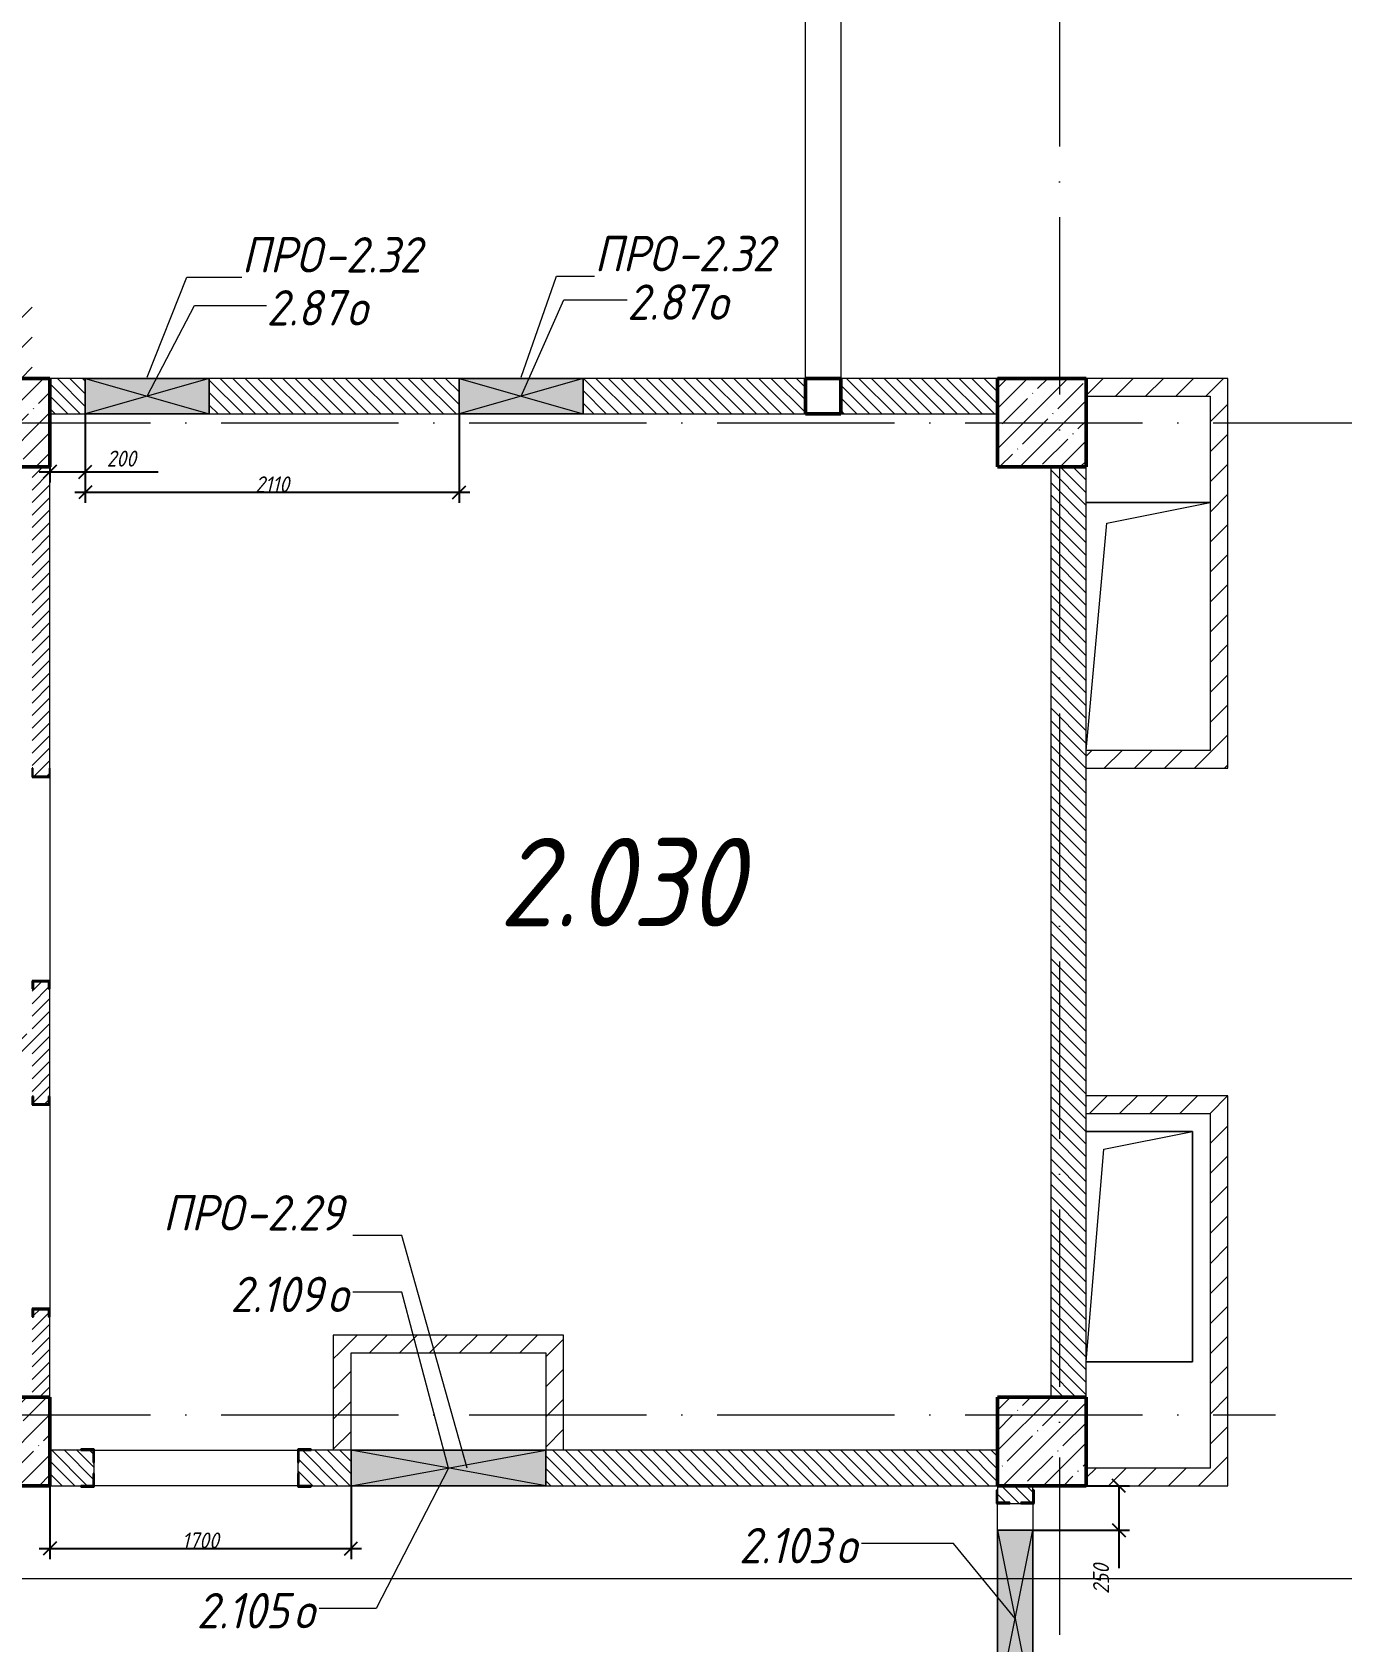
# Model space of a CAD drawing. Header units: millimetres. Extents: x -537608 to 253996, y -217170 to 186033.
# Drawn here: x -101348 to -93954, y -326 to 8759 of the extents above; entities that cross this region are included whole.
import ezdxf

# ---------------------------------------------------------------- set-up
doc = ezdxf.new("R2010")
doc.units = ezdxf.units.MM
doc.linetypes.add('50_200_ШТРИХ_1Т_ш5_п1_п1_', pattern=[1400, 1000, -200, 0, -200])
for name, color, linetype, lineweight in [('A-____-____-DIMS', 7, 'Continuous', 9), ('A-DETL-GENF-OTLN', 7, 'Continuous', 9), ('A-FLOR-____-OTLN', 7, 'Continuous', 9), ('A-GENM-____-IDEN', 7, 'Continuous', 9), ('A-GENM-____-MCUT', 7, 'Continuous', 25), ('A-GENM-____-OTLN', 7, 'Continuous', 9), ('A-GENM-____-OTLN-1', 7, 'Continuous', 25), ('A-GLAZ-____-IDEN', 7, 'Continuous', 9), ('A-GLAZ-____-OTLN', 7, 'Continuous', 9), ('A-WALL-____-MCUT', 7, 'Continuous', 13), ('A-WALL-____-PATT-1', 7, 'Continuous', 9), ('A-WALL-FNSH-MCUT-1', 7, 'Continuous', 9), ('I-WALL-____-OTLN', 7, 'Continuous', 9), ('S-COLS-____-MCUT', 7, 'Continuous', 50), ('S-COLS-____-OTLN', 7, 'Continuous', 9), ('S-GRID-____-OTLN-1', 7, '50_200_ШТРИХ_1Т_ш5_п1_п1_', 9)]:
    doc.layers.add(name, color=color, linetype=linetype, lineweight=lineweight)
doc.layers.add('G-____-____-SYMB-1', color=9, linetype='Continuous', lineweight=9, true_color=0x808080)
doc.styles.add('ISOCPEUR_I_11', font='isocpeui.ttf', dxfattribs={"width": 0.9, "height": 200})
doc.styles.add('ISOCPEUR_I_2', font='isocpeui.ttf', dxfattribs={"width": 0.9, "height": 140})
doc.styles.add('ISOCPEUR_I_7', font='isocpeui.ttf', dxfattribs={"width": 0.9, "height": 90})
doc.dimstyles.new('ISO-1_8_0_9К_СРЕДНИЙ_Кладочные_1', dxfattribs={"dimscale": 304.8, "dimtxt": 89.638306, "dimasz": 0.246063, "dimexe": 0.19685, "dimexo": 0, "dimgap": 0, "dimtad": 1, "dimdec": 3, "dimrnd": 0.001, "dimdsep": 46, "dimtxsty": 'ISOCPEUR_I_7', "dimblk1": 'OBLIQUE', "dimblk2": 'OBLIQUE', "dimsah": 1, "dimcen": 0.09, "dimdle": 0.19685, "dimazin": 0, "dimtfac": 1, "dimtdec": 4, "dimtix": 1, "dimtmove": 0, "dimatfit": 3, "dimfxl": 1, "dimtvp": 1, "dimtolj": 1, "dimtzin": 0, "dimarcsym": 2})
doc.dimstyles.new('ISO-1_8_0_9К_СРЕДНИЙ_Кладочные_2', dxfattribs={"dimscale": 304.8, "dimtxt": 89.638306, "dimasz": 0.246063, "dimexe": 0.19685, "dimexo": 0, "dimgap": 0, "dimtad": 1, "dimdec": 3, "dimrnd": 0.001, "dimdsep": 46, "dimtxsty": 'ISOCPEUR_I_7', "dimblk1": 'OBLIQUE', "dimblk2": 'OBLIQUE', "dimsah": 1, "dimcen": 0.09, "dimdle": 0.19685, "dimazin": 0, "dimtfac": 1, "dimtdec": 4, "dimtix": 1, "dimtmove": 1, "dimatfit": 3, "dimfxl": 1, "dimtvp": 1, "dimtolj": 1, "dimtzin": 0, "dimarcsym": 2})
pattern_1 = [(135, (-184647.673, -45376.493), (-35.35534, -35.35534), [])]
pattern_2 = [(45, (-184647.673, -45376.493), (-35.35534, 35.35534), [])]
pattern_3 = [(45, (-184647.67, -45376.49), (-84.85281, 84.85281), [])]

# ---------------------------------------------------------------- blocks, each defined once
blk = doc.blocks.new('BSC_Колонна _Прямоугольная - 500х500-V35-АР1_План отверстий 2 этажа в осях 1-64_Ю-ЯЯ')
at = {"layer": 'S-COLS-____-OTLN'}
h = blk.add_hatch(dxfattribs=at)
h.set_pattern_fill('FP_45', color=256, style=0, pattern_type=2)
h.set_pattern_definition([(45, (-89000, -51931.04), (-114.04925, 114.04925), []), (45, (-88885.95, -51931.04), (-114.04925, 114.04925), [201.613, -40.323, 3.353, -36.97])])
h.paths.add_polyline_path([(-250, -250), (250, -250), (250, 250), (-250, 250)], flags=0)
at = {"layer": 'S-COLS-____-MCUT'}
for p, q in [((250, 250), (-250, 250)), ((-250, 250), (-250, -250)), ((250, -250), (250, 250)), ((-250, -250), (250, -250))]:
    blk.add_line(p, q, dxfattribs=at)
blk = doc.blocks.new('BSC_Колонна _Прямоугольная - 500х500-V36-АР1_План отверстий 2 этажа в осях 1-64_Ю-ЯЯ')
at = {"layer": 'S-COLS-____-OTLN'}
h = blk.add_hatch(dxfattribs=at)
h.set_pattern_fill('FP_46', color=256, style=0, pattern_type=2)
h.set_pattern_definition([(45, (-83150, -51931.04), (-114.04925, 114.04925), []), (45, (-83035.95, -51931.04), (-114.04925, 114.04925), [201.613, -40.323, 3.353, -36.97])])
h.paths.add_polyline_path([(-250, -250), (250, -250), (250, 250), (-250, 250)], flags=0)
at = {"layer": 'S-COLS-____-MCUT'}
for p, q in [((250, 250), (-250, 250)), ((-250, 250), (-250, -250)), ((250, -250), (250, 250)), ((-250, -250), (250, -250))]:
    blk.add_line(p, q, dxfattribs=at)
blk = doc.blocks.new('BSC_Колонна _Прямоугольная - 500х500-V53-АР1_План отверстий 2 этажа в осях 1-64_Ю-ЯЯ')
at = {"layer": 'S-COLS-____-OTLN'}
h = blk.add_hatch(dxfattribs=at)
h.set_pattern_fill('FP_63', color=256, style=0, pattern_type=2)
h.set_pattern_definition([(45, (-89000, -46181.04), (-114.04925, 114.04925), []), (45, (-88885.95, -46181.04), (-114.04925, 114.04925), [201.613, -40.323, 3.353, -36.97])])
h.paths.add_polyline_path([(-250, -250), (250, -250), (250, 250), (-250, 250)], flags=0)
at = {"layer": 'S-COLS-____-MCUT'}
for p, q in [((250, 250), (-250, 250)), ((-250, 250), (-250, -250)), ((250, -250), (250, 250)), ((-250, -250), (250, -250))]:
    blk.add_line(p, q, dxfattribs=at)
blk = doc.blocks.new('BSC_Колонна _Прямоугольная - 500х500-V54-АР1_План отверстий 2 этажа в осях 1-64_Ю-ЯЯ')
at = {"layer": 'S-COLS-____-OTLN'}
h = blk.add_hatch(dxfattribs=at)
h.set_pattern_fill('FP_64', color=256, style=0, pattern_type=2)
h.set_pattern_definition([(45, (-83150, -46181.04), (-114.04925, 114.04925), []), (45, (-83035.95, -46181.04), (-114.04925, 114.04925), [201.613, -40.323, 3.353, -36.97])])
h.paths.add_polyline_path([(-250, -250), (250, -250), (250, 250), (-250, 250)], flags=0)
at = {"layer": 'S-COLS-____-MCUT'}
for p, q in [((250, 250), (-250, 250)), ((-250, 250), (-250, -250)), ((250, -250), (250, 250)), ((-250, -250), (250, -250))]:
    blk.add_line(p, q, dxfattribs=at)
blk = doc.blocks.new('154_Фахверк_СКБ_Швеллер - Тип_100_3960-28331862-АР1_План отверстий 2 этажа в осях 1-64_Ю-ЯЯ')
at = {"layer": 'A-GENM-____-MCUT'}
for p, q in [((175, 50), (125, 50)), ((125, 50), (125, -50)), ((128, 47), (175, 47)), ((128, -47), (128, 47)), ((175, 47), (175, 50)), ((125, -50), (175, -50)), ((175, -47), (128, -47)), ((175, -50), (175, -47))]:
    blk.add_line(p, q, dxfattribs=at)
blk = doc.blocks.new('154_Стойка_СКБ_Швеллер - СМ-2180_100-28278414-АР1_План отверстий 2 этажа в осях 1-64_Ю-ЯЯ')
at = {"layer": 'A-GENM-____-MCUT'}
for p, q in [((171, 50), (125, 50)), ((125, 50), (125, -50)), ((129.5, 42.4), (171, 42.4)), ((129.5, -42.4), (129.5, 42.4)), ((171, 42.4), (171, 50)), ((125, -50), (171, -50)), ((171, -42.4), (129.5, -42.4)), ((171, -50), (171, -42.4))]:
    blk.add_line(p, q, dxfattribs=at)
blk = doc.blocks.new('154_Стойка_СКБ_Уголок - СМ-2180_200-28268025-АР1_План отверстий 2 этажа в осях 1-64_Ю-ЯЯ')
at = {"layer": 'A-GENM-____-MCUT'}
for p, q in [((125, 156), (125, 81)), ((200, 156), (125, 156)), ((131, 81), (131, 150)), ((131, 150), (200, 150)), ((200, 150), (200, 156)), ((125, 81), (131, 81)), ((131, 19), (125, 19)), ((125, 19), (125, -56)), ((131, -50), (131, 19)), ((125, -56), (200, -56)), ((200, -50), (131, -50)), ((200, -56), (200, -50))]:
    blk.add_line(p, q, dxfattribs=at)
blk = doc.blocks.new('Фахверк_СКБ_Уголок - 200_3960_зеркало-28268689-АР1_План отверстий 2 этажа в осях 1-64_Ю-ЯЯ')
at = {"layer": 'A-GENM-____-MCUT'}
for p, q in [((200, 156), (125, 156)), ((125, 156), (125, 81)), ((131, 81), (131, 150)), ((131, 150), (200, 150)), ((200, 150), (200, 156)), ((125, 81), (131, 81)), ((131, 19), (125, 19)), ((125, 19), (125, -56)), ((131, -50), (131, 19)), ((125, -56), (200, -56)), ((200, -50), (131, -50)), ((200, -56), (200, -50))]:
    blk.add_line(p, q, dxfattribs=at)
blk = doc.blocks.new('AR_Отверстие прямоугольное _в плите_ - AR_Отверстие прямоугольное _в плите_-30552542-АР1_План отверстий 2 этажа в осях 1-64_Ю-ЯЯ')
at = {"layer": 'A-GENM-____-OTLN'}
for p, q in [((350, 700), (-350, 700)), ((-233.3, 583.3), (350, 700)), ((-350, -700), (-233.3, 583.3))]:
    blk.add_line(p, q, dxfattribs=at)
blk = doc.blocks.new('AR_Отверстие прямоугольное _в плите_ - AR_Отверстие прямоугольное _в плите_-V180-АР1_План отверстий 2 этажа в осях 1-64_Ю-ЯЯ')
at = {"layer": 'A-GENM-____-OTLN'}
for p, q in [((300, 650), (-300, 650)), ((-200, 550), (300, 650)), ((300, -650), (300, 650)), ((-300, -650), (-200, 550)), ((-300, -650), (300, -650))]:
    blk.add_line(p, q, dxfattribs=at)
blk = doc.blocks.new('BSC_Колонна _Прямоугольная1 - 200х200 _металл_-35205626-АР1_План отверстий 2 этажа в осях 1-64_Ю-ЯЯ')
at = {"layer": 'S-COLS-____-MCUT'}
for p, q in [((100, 100), (-100, 100)), ((-100, 100), (-100, -100)), ((100, -100), (100, 100)), ((-100, -100), (100, -100))]:
    blk.add_line(p, q, dxfattribs=at)
blk = doc.blocks.new('AR_Отверстие прямоугольное _в стене_ - AR_Отверстие прямоугольное _в стене__ОВ-36829938-АР1_План отверстий 2 этажа в осях 1-64_Ю-ЯЯ')
at = {"layer": 'A-GLAZ-____-OTLN'}
blk.add_hatch(color=256, dxfattribs=at).paths.add_polyline_path([(350, -100), (350, 100), (-350, 100), (-350, -100), (187.3, -100)], flags=0)
at = {"layer": 'A-DETL-GENF-OTLN'}
for p, q in [((-350, -100), (-350, 100)), ((-350, 100), (350, 100)), ((350, 100), (-350, -100)), ((-350, 100), (350, -100)), ((350, 100), (-350, 100)), ((-350, 100), (-350, -100)), ((350, 100), (350, -100)), ((350, -100), (350, 100)), ((350, -100), (-350, -100)), ((-350, -100), (350, -100))]:
    blk.add_line(p, q, dxfattribs=at)
blk = doc.blocks.new('AR_Отверстие прямоугольное _в стене__БезПР - AR_Отверстие прямоугольное _в стене__БезПР-36789323-АР1_План отверстий 2 этажа в осях 1-64_Ю-ЯЯ')
at = {"layer": 'A-GLAZ-____-OTLN'}
blk.add_hatch(color=256, dxfattribs=at).paths.add_polyline_path([(-500, -100), (500, -100), (500, 100), (-500, 100)], flags=0)
at = {"layer": 'A-DETL-GENF-OTLN'}
for p, q in [((-500, -100), (-500, 100)), ((-500, 100), (500, 100)), ((500, 100), (-500, -100)), ((-500, 100), (500, -100)), ((500, 100), (-500, 100)), ((-500, 100), (-500, -100)), ((500, 100), (500, -100)), ((500, -100), (500, 100)), ((500, -100), (-500, -100)), ((-500, -100), (500, -100))]:
    blk.add_line(p, q, dxfattribs=at)
at = {"layer": 'A-GLAZ-____-OTLN'}
blk.add_line((500, 100), (-500, 100), dxfattribs=at)
blk = doc.blocks.new('AR_Отверстие прямоугольное _в стене__БезПР - AR_Отверстие прямоугольное _в стене__БезПР-36789527-АР1_План отверстий 2 этажа в осях 1-64_Ю-ЯЯ')
at = {"layer": 'A-GLAZ-____-OTLN'}
blk.add_hatch(color=256, dxfattribs=at).paths.add_polyline_path([(-550, 100), (-550, -100), (550, -100), (550, 100)], flags=0)
at = {"layer": 'A-DETL-GENF-OTLN'}
for p, q in [((-550, -100), (-550, 100)), ((-550, 100), (550, 100)), ((550, 100), (-550, -100)), ((-550, 100), (550, -100)), ((550, 100), (-550, 100)), ((-550, 100), (-550, -100)), ((550, 100), (550, -100)), ((550, -100), (550, 100)), ((550, -100), (-550, -100)), ((-550, -100), (550, -100))]:
    blk.add_line(p, q, dxfattribs=at)
at = {"layer": 'A-GLAZ-____-OTLN'}
blk.add_line((550, 100), (-550, 100), dxfattribs=at)
blk = doc.blocks.new('_Oblique')
at = {"color": 0, "linetype": 'ByBlock', "lineweight": -2}
blk.add_line((-0.5, -0.5), (0.5, 0.5), dxfattribs=at)
blk = doc.blocks.new('*D2342')
at = {"layer": 'A-____-____-DIMS', "color": 0, "lineweight": -2, "transparency": 16777216}
for p, q in [((-101047.7, 6598.5), (-101047.7, 6216.7)), ((-101307.7, 6276.7), (-101047.7, 6276.7)), ((-101247.7, 6304.5), (-101247.7, 6216.7)), ((-101047.7, 6276.7), (-100636.4, 6276.7))]:
    blk.add_line(p, q, dxfattribs=at)
at = {"layer": 'Defpoints', "color": 0, "transparency": 16777216}
for p in [(-101047.7, 6598.5), (-101247.7, 6304.5), (-101047.7, 6276.7)]:
    blk.add_point(p, dxfattribs=at)
at = {"layer": 'A-____-____-DIMS', "color": 0, "lineweight": -2, "transparency": 16777216, "xscale": 75, "yscale": 75, "zscale": 75, "rotation": 180}
blk.add_blockref('_Oblique', (-101247.7, 6276.7), dxfattribs=at)
at = {"layer": 'A-____-____-DIMS', "color": 0, "lineweight": -2, "transparency": 16777216, "xscale": 75, "yscale": 75, "zscale": 75}
blk.add_blockref('_Oblique', (-101047.7, 6276.7), dxfattribs=at)
at = {"layer": 'A-____-____-DIMS', "color": 0, "transparency": 16777216, "insert": (-100927.2, 6396.7), "char_height": 90, "width": 409.578, "attachment_point": 1, "line_spacing_factor": 1.149209, "style": 'ISOCPEUR_I_7'}
blk.add_mtext('\\A1;200', dxfattribs=at)
blk = doc.blocks.new('*D2343')
at = {"layer": 'A-____-____-DIMS', "color": 0, "lineweight": -2, "transparency": 16777216}
for p, q in [((-101047.7, 6598.5), (-101047.7, 6101.5)), ((-98937.7, 6598.5), (-98937.7, 6101.5)), ((-101107.7, 6161.5), (-98877.7, 6161.5))]:
    blk.add_line(p, q, dxfattribs=at)
at = {"layer": 'Defpoints', "color": 0, "transparency": 16777216}
for p in [(-101047.7, 6598.5), (-98937.7, 6598.5), (-98937.7, 6161.5)]:
    blk.add_point(p, dxfattribs=at)
at = {"layer": 'A-____-____-DIMS', "color": 0, "lineweight": -2, "transparency": 16777216, "xscale": 75, "yscale": 75, "zscale": 75, "rotation": 180}
blk.add_blockref('_Oblique', (-101047.7, 6161.5), dxfattribs=at)
at = {"layer": 'A-____-____-DIMS', "color": 0, "lineweight": -2, "transparency": 16777216, "xscale": 75, "yscale": 75, "zscale": 75}
blk.add_blockref('_Oblique', (-98937.7, 6161.5), dxfattribs=at)
at = {"layer": 'A-____-____-DIMS', "color": 0, "transparency": 16777216, "insert": (-99992.7, 6206.5), "char_height": 90, "width": 463.361, "attachment_point": 5, "style": 'ISOCPEUR_I_7'}
blk.add_mtext('\\A1;2110', dxfattribs=at)
blk = doc.blocks.new('*D2347')
at = {"layer": 'A-____-____-DIMS', "color": 0, "lineweight": -2, "transparency": 16777216}
for p, q in [((-101247.7, 554.5), (-101247.7, 140)), ((-99547.7, 554.5), (-99547.7, 140)), ((-101307.7, 200), (-99487.7, 200))]:
    blk.add_line(p, q, dxfattribs=at)
at = {"layer": 'Defpoints', "color": 0, "transparency": 16777216}
for p in [(-101247.7, 554.5), (-99547.7, 554.5), (-99547.7, 200)]:
    blk.add_point(p, dxfattribs=at)
at = {"layer": 'A-____-____-DIMS', "color": 0, "lineweight": -2, "transparency": 16777216, "xscale": 75, "yscale": 75, "zscale": 75, "rotation": 180}
blk.add_blockref('_Oblique', (-101247.7, 200), dxfattribs=at)
at = {"layer": 'A-____-____-DIMS', "color": 0, "lineweight": -2, "transparency": 16777216, "xscale": 75, "yscale": 75, "zscale": 75}
blk.add_blockref('_Oblique', (-99547.7, 200), dxfattribs=at)
at = {"layer": 'A-____-____-DIMS', "color": 0, "transparency": 16777216, "insert": (-100397.7, 245.6), "char_height": 90, "width": 504.733, "attachment_point": 5, "style": 'ISOCPEUR_I_7'}
blk.add_mtext('\\A1;1700', dxfattribs=at)
blk = doc.blocks.new('*D2348')
at = {"layer": 'A-____-____-DIMS', "color": 0, "lineweight": -2, "transparency": 16777216}
for p, q in [((-95397.7, 554.5), (-95152.2, 554.5)), ((-95212.2, 554.5), (-95212.2, 244.5)), ((-95697.7, 304.5), (-95152.2, 304.5)), ((-95212.2, 304.5), (-95212.2, 88.4))]:
    blk.add_line(p, q, dxfattribs=at)
at = {"layer": 'Defpoints', "color": 0, "transparency": 16777216}
for p in [(-95397.7, 554.5), (-95212.2, 554.5), (-95697.7, 304.5)]:
    blk.add_point(p, dxfattribs=at)
at = {"layer": 'A-____-____-DIMS', "color": 0, "lineweight": -2, "transparency": 16777216, "xscale": 75, "yscale": 75, "zscale": 75}
for p, rotation in [((-95212.2, 554.5), 90), ((-95212.2, 304.5), 270)]:
    blk.add_blockref('_Oblique', p, dxfattribs=dict(at, rotation=rotation))
at = {"layer": 'A-____-____-DIMS', "color": 0, "transparency": 16777216, "insert": (-95358.3, -56.4), "char_height": 90, "width": 409.578, "attachment_point": 1, "rotation": 90, "line_spacing_factor": 1.149209, "style": 'ISOCPEUR_I_7'}
blk.add_mtext('\\A1;250', dxfattribs=at)

msp = doc.modelspace()

# ---------------------------------------------------------------- hatches: boundary and pattern name
at = {"layer": 'A-WALL-____-PATT-1'}
h = msp.add_hatch(dxfattribs=at)
h.set_pattern_fill('FP_4', color=256, style=0, pattern_type=2)
h.set_pattern_definition(pattern_3)
h.paths.add_polyline_path([(-101347.6725, 6804.5485), (-101347.6725, 7304.5485), (-101447.6725, 7304.5485), (-101447.6725, 6804.5485)], flags=0)
h = msp.add_hatch(dxfattribs=at)
h.set_pattern_fill('FP_6', color=256, style=0, pattern_type=2)
h.set_pattern_definition(pattern_1)
h.paths.add_polyline_path([(-96982.6725, 6604.5485), (-96982.6725, 6804.5485), (-98237.6725, 6804.5485), (-98237.6725, 6604.5485)], flags=0)
h.paths.add_polyline_path([(-99822.8216, 6604.5485), (-98937.6725, 6604.5485), (-98937.6725, 6804.5485), (-100347.6725, 6804.5485), (-100347.6725, 6604.5485)], flags=0)
h.paths.add_polyline_path([(-101247.6725, 6604.5485), (-101047.6725, 6604.5485), (-101047.6725, 6804.5485), (-101247.6725, 6804.5485)], flags=0)
h = msp.add_hatch(dxfattribs=at)
h.set_pattern_fill('FP_6', color=256, style=0, pattern_type=2)
h.set_pattern_definition(pattern_1)
h.paths.add_polyline_path([(-95897.6725, 6604.5485), (-95897.6725, 6804.5485), (-96782.6725, 6804.5485), (-96782.6725, 6604.5485)], flags=0)
h = msp.add_hatch(dxfattribs=at)
h.set_pattern_fill('FP_4', color=256, style=0, pattern_type=2)
h.set_pattern_definition(pattern_3)
h.paths.add_polyline_path([(-94697.6725, 6704.5485), (-94597.6725, 6704.5485), (-94597.6725, 6804.5485), (-95397.6725, 6804.5485), (-95397.6725, 6704.5485)], flags=0)
h = msp.add_hatch(dxfattribs=at)
h.set_pattern_fill('FP_4', color=256, style=0, pattern_type=2)
h.set_pattern_definition(pattern_3)
h.paths.add_polyline_path([(-94597.6725, 4704.5485), (-94597.6725, 6704.5485), (-94697.6725, 6704.5485), (-94697.6725, 4704.5485)], flags=0)
h = msp.add_hatch(dxfattribs=at)
h.set_pattern_fill('FP_5', color=256, style=0, pattern_type=2)
h.set_pattern_definition(pattern_2)
h.paths.add_polyline_path([(-101340.0725, 1054.5485), (-101247.6725, 1054.5485), (-101247.6725, 1508.5485), (-101255.2725, 1508.5485), (-101255.2725, 1550.0485), (-101340.0725, 1550.0485), (-101340.0725, 1508.5485), (-101347.6725, 1508.5485), (-101347.6725, 1054.5485)], flags=0)
h.paths.add_polyline_path([(-101340.0725, 2709.0485), (-101255.2725, 2709.0485), (-101255.2725, 2750.5485), (-101247.6725, 2750.5485), (-101247.6725, 3358.5485), (-101255.2725, 3358.5485), (-101255.2725, 3400.0485), (-101340.0725, 3400.0485), (-101340.0725, 3358.5485), (-101347.6725, 3358.5485), (-101347.6725, 2750.5485), (-101340.0725, 2750.5485)], flags=0)
h.paths.add_polyline_path([(-101250.6725, 4557.5485), (-101250.5297, 4604.5485), (-101247.6725, 4604.5485), (-101247.6725, 6304.5485), (-101347.6725, 6304.5485), (-101347.6725, 4604.5485), (-101344.6725, 4604.5485), (-101344.6725, 4557.5485)], flags=0)
h = msp.add_hatch(dxfattribs=at)
h.set_pattern_fill('FP_6', color=256, style=0, pattern_type=2)
h.set_pattern_definition(pattern_1)
h.paths.add_polyline_path([(-95397.6725, 1054.5485), (-95397.6725, 6304.5485), (-95597.6725, 6304.5485), (-95597.6725, 1054.5485)], flags=0)
h = msp.add_hatch(dxfattribs=at)
h.set_pattern_fill('FP_4', color=256, style=0, pattern_type=2)
h.set_pattern_definition(pattern_3)
h.paths.add_polyline_path([(-95397.6725, 4604.5485), (-94597.6725, 4604.5485), (-94597.6725, 4704.5485), (-95397.6725, 4704.5485)], flags=0)
h = msp.add_hatch(dxfattribs=at)
h.set_pattern_fill('FP_5', color=256, style=0, pattern_type=2)
h.set_pattern_definition(pattern_2)
h.paths.add_polyline_path([(-101347.6725, 3004.5485), (-101347.6725, 3104.5485), (-104087.6725, 3104.5485), (-104087.6725, 3004.5485), (-101590.3223, 3004.5485)], flags=0)
h = msp.add_hatch(dxfattribs=at)
h.set_pattern_fill('FP_4', color=256, style=0, pattern_type=2)
h.set_pattern_definition(pattern_3)
h.paths.add_polyline_path([(-94697.6725, 2654.5485), (-94697.6725, 2754.5485), (-95397.6725, 2754.5485), (-95397.6725, 2654.5485)], flags=0)
h = msp.add_hatch(dxfattribs=at)
h.set_pattern_fill('FP_4', color=256, style=0, pattern_type=2)
h.set_pattern_definition(pattern_3)
h.paths.add_polyline_path([(-94697.6725, 654.5485), (-94597.6725, 654.5485), (-94597.6725, 2754.5485), (-94697.6725, 2754.5485), (-94697.6725, 2161.6243)], flags=0)
h = msp.add_hatch(dxfattribs=at)
h.set_pattern_fill('FP_4', color=256, style=0, pattern_type=2)
h.set_pattern_definition(pattern_3)
h.paths.add_polyline_path([(-99647.6725, 1304.5485), (-98347.6725, 1304.5485), (-98347.6725, 1404.5485), (-99647.6725, 1404.5485)], flags=0)
h = msp.add_hatch(dxfattribs=at)
h.set_pattern_fill('FP_4', color=256, style=0, pattern_type=2)
h.set_pattern_definition(pattern_3)
h.paths.add_polyline_path([(-99547.6725, 754.5485), (-99547.6725, 1304.5485), (-99647.6725, 1304.5485), (-99647.6725, 754.5485)], flags=0)
h = msp.add_hatch(dxfattribs=at)
h.set_pattern_fill('FP_4', color=256, style=0, pattern_type=2)
h.set_pattern_definition(pattern_3)
h.paths.add_polyline_path([(-98447.6725, 754.5485), (-98347.6725, 754.5485), (-98347.6725, 1304.5485), (-98447.6725, 1304.5485)], flags=0)
h = msp.add_hatch(dxfattribs=at)
h.set_pattern_fill('FP_6', color=256, style=0, pattern_type=2)
h.set_pattern_definition(pattern_1)
h.paths.add_polyline_path([(-95897.6725, 554.5485), (-95897.6725, 754.5485), (-98447.6725, 754.5485), (-98447.6725, 554.5485), (-96287.8203, 554.5485)], flags=0)
h.paths.add_polyline_path([(-101072.6725, 554.5485), (-101003.6725, 554.5485), (-101003.6725, 623.5485), (-100997.6725, 623.5485), (-100997.6725, 685.5485), (-101003.6725, 685.5485), (-101003.6725, 754.5485), (-101247.6725, 754.5485), (-101247.6725, 554.5485), (-101203.6725, 554.5485)], flags=0)
h.paths.add_polyline_path([(-99772.6725, 554.5485), (-99547.6725, 554.5485), (-99547.6725, 754.5485), (-99841.6725, 754.5485), (-99841.6725, 685.5485), (-99847.6725, 685.5485), (-99847.6725, 623.5485), (-99841.6725, 623.5485), (-99841.6725, 554.5485), (-99822.8216, 554.5485)], flags=0)
h = msp.add_hatch(dxfattribs=at)
h.set_pattern_fill('FP_4', color=256, style=0, pattern_type=2)
h.set_pattern_definition(pattern_3)
h.paths.add_polyline_path([(-95397.6725, 554.5485), (-94597.6725, 554.5485), (-94597.6725, 654.5485), (-95397.6725, 654.5485)], flags=0)
h = msp.add_hatch(dxfattribs=at)
h.set_pattern_fill('FP_6', color=256, style=0, pattern_type=2)
h.set_pattern_definition(pattern_1)
h.paths.add_polyline_path([(-95897.6725, -1895.4515), (-95697.6725, -1895.4515), (-95697.6725, -1651.4515), (-95766.6725, -1651.4515), (-95766.6725, -1645.4515), (-95828.6725, -1645.4515), (-95828.6725, -1651.4515), (-95897.6725, -1651.4515), (-95897.6725, -1720.4515)], flags=0)
h.paths.add_polyline_path([(-95828.6725, 454.5485), (-95766.6725, 454.5485), (-95766.6725, 460.5485), (-95697.6725, 460.5485), (-95697.6725, 554.5485), (-95897.6725, 554.5485), (-95897.6725, 460.5485), (-95828.6725, 460.5485)], flags=0)

# ---------------------------------------------------------------- linework, layer by layer
at = {"layer": 'A-FLOR-____-OTLN'}
for p, q in [((-95397.6725, 6104.5485), (-94697.6725, 6104.5485)), ((-95397.6725, 2554.5485), (-94797.6725, 2554.5485)), ((-94797.6725, 2554.5485), (-94797.6725, 1254.5485)), ((-94797.6725, 1254.5485), (-95397.6725, 1254.5485))]:
    msp.add_line(p, q, dxfattribs=at)
at = {"layer": 'A-GENM-____-IDEN'}
for p, q in [((-100697.6725, 6810.5485), (-100473.9122, 7375.0143)), ((-100473.9122, 7375.0143), (-100164.8691, 7375.0143)), ((-98587.6725, 6810.5485), (-98387.3338, 7381.572)), ((-98387.3338, 7381.572), (-98172.8159, 7381.572)), ((-99261.289, 1967.7316), (-99537.5829, 1967.7316)), ((-98892.4718, 654.5485), (-99261.289, 1967.7316))]:
    msp.add_line(p, q, dxfattribs=at)
at = {"layer": 'A-GLAZ-____-IDEN'}
for p, q in [((-100697.6725, 6704.5485), (-100431.8266, 7215.3737)), ((-100431.8266, 7215.3737), (-100024.4843, 7215.3737)), ((-98587.6725, 6704.5485), (-98345.9004, 7247.3909)), ((-98345.9004, 7247.3909), (-97988.5573, 7247.3909)), ((-99261.289, 1646.749), (-99537.5829, 1646.749)), ((-98997.6725, 654.5485), (-99261.289, 1646.749)), ((-98997.6725, 654.5485), (-99405.6759, -138.3735)), ((-96147.2403, 229.0628), (-96666.3667, 229.0628)), ((-95797.6725, -195.4515), (-96147.2403, 229.0628)), ((-99405.6759, -138.3735), (-99728.0364, -138.3735))]:
    msp.add_line(p, q, dxfattribs=at)
at = {"layer": 'A-WALL-____-MCUT'}
for p, q in [((-101047.6725, 6804.5485), (-101247.6725, 6804.5485)), ((-98937.6725, 6804.5485), (-100347.6725, 6804.5485)), ((-96982.6725, 6804.5485), (-98237.6725, 6804.5485)), ((-95897.6725, 6804.5485), (-96782.6725, 6804.5485)), ((-101247.6725, 6604.5485), (-101047.6725, 6604.5485)), ((-100347.6725, 6604.5485), (-98937.6725, 6604.5485)), ((-98237.6725, 6604.5485), (-96982.6725, 6604.5485)), ((-96782.6725, 6604.5485), (-95897.6725, 6604.5485)), ((-95597.6725, 6304.5485), (-95597.6725, 1054.5485)), ((-95397.6725, 1054.5485), (-95397.6725, 6304.5485)), ((-101072.6725, 754.5485), (-101247.6725, 754.5485)), ((-99547.6725, 754.5485), (-99772.6725, 754.5485)), ((-95897.6725, 754.5485), (-98447.6725, 754.5485)), ((-100997.6725, 623.5485), (-100997.6725, 685.5485)), ((-99847.6725, 685.5485), (-99847.6725, 623.5485)), ((-101247.6725, 554.5485), (-101072.6725, 554.5485)), ((-99772.6725, 554.5485), (-99547.6725, 554.5485)), ((-98447.6725, 554.5485), (-95897.6725, 554.5485)), ((-95897.6725, 554.5485), (-95897.6725, 529.5485)), ((-95697.6725, 529.5485), (-95697.6725, 554.5485)), ((-95828.6725, 454.5485), (-95766.6725, 454.5485))]:
    msp.add_line(p, q, dxfattribs=at)
at = {"layer": 'A-WALL-FNSH-MCUT-1'}
for p, q in [((-94597.6725, 6804.5485), (-95397.6725, 6804.5485)), ((-94597.6725, 4604.5485), (-94597.6725, 6804.5485)), ((-95397.6725, 6704.5485), (-94697.6725, 6704.5485)), ((-94697.6725, 6704.5485), (-94697.6725, 4704.5485)), ((-101247.6725, 4604.5485), (-101247.6725, 6304.5485)), ((-94697.6725, 4704.5485), (-95397.6725, 4704.5485)), ((-95397.6725, 4604.5485), (-94597.6725, 4604.5485)), ((-101247.6725, 2750.5485), (-101247.6725, 3358.5485)), ((-94597.6725, 2754.5485), (-95397.6725, 2754.5485)), ((-94597.6725, 554.5485), (-94597.6725, 2754.5485)), ((-95397.6725, 2654.5485), (-94697.6725, 2654.5485)), ((-94697.6725, 2654.5485), (-94697.6725, 654.5485)), ((-101247.6725, 1054.5485), (-101247.6725, 1508.5485)), ((-98347.6725, 1404.5485), (-99647.6725, 1404.5485)), ((-99647.6725, 1404.5485), (-99647.6725, 754.5485)), ((-98347.6725, 754.5485), (-98347.6725, 1404.5485)), ((-99547.6725, 1304.5485), (-98447.6725, 1304.5485)), ((-99547.6725, 754.5485), (-99547.6725, 1304.5485)), ((-98447.6725, 1304.5485), (-98447.6725, 754.5485)), ((-99547.6725, 754.5485), (-99547.6725, 754.5485)), ((-98447.6725, 754.5485), (-98447.6725, 754.5485)), ((-94697.6725, 654.5485), (-95397.6725, 654.5485)), ((-95397.6725, 554.5485), (-94597.6725, 554.5485))]:
    msp.add_line(p, q, dxfattribs=at)
at = {"layer": 'G-____-____-SYMB-1'}
msp.add_line((-85899.4725, 29.8327), (-102704.6748, 29.8327), dxfattribs=at)
at = {"layer": 'I-WALL-____-OTLN'}
for p, q in [((-96982.6725, 6804.5485), (-96982.6725, 9804.5485)), ((-96782.6725, 9804.5485), (-96782.6725, 6804.5485)), ((-101247.6725, 4554.5485), (-101247.6725, 3404.5485)), ((-101247.6725, 2704.5485), (-101247.6725, 1554.5485)), ((-100997.6725, 754.5485), (-99847.6725, 754.5485)), ((-99847.6725, 554.5485), (-100997.6725, 554.5485)), ((-95897.6725, 304.5485), (-95897.6725, 454.5485)), ((-95697.6725, 454.5485), (-95697.6725, 304.5485))]:
    msp.add_line(p, q, dxfattribs=at)
at = {"layer": 'S-GRID-____-OTLN-1'}
for p, q in [((-95547.6725, 45516.3579), (-95547.6725, -5395.4515)), ((-115681.6392, 6554.5485), (-80573.2659, 6554.5485)), ((-115681.6392, 954.5485), (-94328.8852, 954.5485))]:
    msp.add_line(p, q, dxfattribs=at)

# ---------------------------------------------------------------- block references
at = {"layer": 'A-GENM-____-OTLN'}
for name, p in [('AR_Отверстие прямоугольное _в плите_ - AR_Отверстие прямоугольное _в плите_-30552542-АР1_План отверстий 2 этажа в осях 1-64_Ю-ЯЯ', (-95047.6725, 5404.5485)), ('AR_Отверстие прямоугольное _в плите_ - AR_Отверстие прямоугольное _в плите_-V180-АР1_План отверстий 2 этажа в осях 1-64_Ю-ЯЯ', (-95097.6725, 1904.5485))]:
    msp.add_blockref(name, p, dxfattribs=at)
at = {"layer": 'A-GENM-____-OTLN-1'}
for name, p, rotation in [('154_Фахверк_СКБ_Швеллер - Тип_100_3960-28331862-АР1_План отверстий 2 этажа в осях 1-64_Ю-ЯЯ', (-101297.6725, 4429.5485), 90), ('154_Стойка_СКБ_Швеллер - СМ-2180_100-28278414-АР1_План отверстий 2 этажа в осях 1-64_Ю-ЯЯ', (-101297.6725, 3529.5485), 270), ('154_Стойка_СКБ_Швеллер - СМ-2180_100-28278414-АР1_План отверстий 2 этажа в осях 1-64_Ю-ЯЯ', (-101297.6725, 2579.5485), 90), ('154_Стойка_СКБ_Швеллер - СМ-2180_100-28278414-АР1_План отверстий 2 этажа в осях 1-64_Ю-ЯЯ', (-101297.6725, 1679.5485), 270), ('154_Стойка_СКБ_Уголок - СМ-2180_200-28268025-АР1_План отверстий 2 этажа в осях 1-64_Ю-ЯЯ', (-100872.6725, 704.5485), 180), ('Фахверк_СКБ_Уголок - 200_3960_зеркало-28268689-АР1_План отверстий 2 этажа в осях 1-64_Ю-ЯЯ', (-95747.6725, 329.5485), 90)]:
    msp.add_blockref(name, p, dxfattribs=dict(at, rotation=rotation))
msp.add_blockref('154_Стойка_СКБ_Уголок - СМ-2180_200-28268025-АР1_План отверстий 2 этажа в осях 1-64_Ю-ЯЯ', (-99972.6725, 604.5485), dxfattribs=at)
at = {"layer": 'A-GLAZ-____-OTLN'}
for p in [(-100697.6725, 6704.5485), (-98587.6725, 6704.5485)]:
    msp.add_blockref('AR_Отверстие прямоугольное _в стене_ - AR_Отверстие прямоугольное _в стене__ОВ-36829938-АР1_План отверстий 2 этажа в осях 1-64_Ю-ЯЯ', p, dxfattribs=at)
for name, p, rotation in [('AR_Отверстие прямоугольное _в стене__БезПР - AR_Отверстие прямоугольное _в стене__БезПР-36789527-АР1_План отверстий 2 этажа в осях 1-64_Ю-ЯЯ', (-98997.6725, 654.5485), 180), ('AR_Отверстие прямоугольное _в стене__БезПР - AR_Отверстие прямоугольное _в стене__БезПР-36789323-АР1_План отверстий 2 этажа в осях 1-64_Ю-ЯЯ', (-95797.6725, -195.4515), 90)]:
    msp.add_blockref(name, p, dxfattribs=dict(at, rotation=rotation))
at = {"layer": 'S-COLS-____-OTLN'}
for name, p in [('BSC_Колонна _Прямоугольная - 500х500-V36-АР1_План отверстий 2 этажа в осях 1-64_Ю-ЯЯ', (-101497.6725, 6554.5485)), ('BSC_Колонна _Прямоугольная - 500х500-V35-АР1_План отверстий 2 этажа в осях 1-64_Ю-ЯЯ', (-95647.6725, 6554.5485)), ('BSC_Колонна _Прямоугольная - 500х500-V54-АР1_План отверстий 2 этажа в осях 1-64_Ю-ЯЯ', (-101497.6725, 804.5485)), ('BSC_Колонна _Прямоугольная - 500х500-V53-АР1_План отверстий 2 этажа в осях 1-64_Ю-ЯЯ', (-95647.6725, 804.5485))]:
    msp.add_blockref(name, p, dxfattribs=at)
at = {"layer": 'S-COLS-____-OTLN', "rotation": 270.0000000000001}
msp.add_blockref('BSC_Колонна _Прямоугольная1 - 200х200 _металл_-35205626-АР1_План отверстий 2 этажа в осях 1-64_Ю-ЯЯ', (-96882.6725, 6704.5485), dxfattribs=at)

# ---------------------------------------------------------------- texts
at = {"insert": (-98712.1064, 4211.2383), "char_height": 500, "width": 785.65375, "attachment_point": 1, "style": 'ISOCPEUR_I_2'}
msp.add_mtext('2.030', dxfattribs=at)
at = {"layer": 'A-GENM-____-IDEN', "char_height": 200, "attachment_point": 1, "style": 'ISOCPEUR_I_11'}
for s, insert, width in [('ПРО', (-100164.8691, 7602.1304), 562.784625), ('-2.32', (-99700.5254, 7602.1304), 707.088375), ('ПРО', (-98172.8159, 7608.6882), 562.784625), ('-2.32', (-97708.4722, 7608.6882), 707.088375), ('ПРО', (-100609.3456, 2194.8478), 562.784625), ('-2.29', (-100145.0019, 2194.8478), 707.088375)]:
    msp.add_mtext(s, dxfattribs=dict(at, insert=insert, width=width))
at = {"layer": 'A-GLAZ-____-IDEN', "char_height": 200, "attachment_point": 1, "style": 'ISOCPEUR_I_11'}
for s, insert, width in [('2.87', (-100024.4843, 7302.9882), 548.35425), ('2.87', (-97988.5573, 7335.0055), 548.35425), ('\\fISOCPEUR|b0|i1|c204|p34|;\\W.9;о', (-97536.1198, 7335.0055), 158.734125), ('\\fISOCPEUR|b0|i1|c204|p34|;\\W.9;о', (-99572.0468, 7302.9882), 158.734125), ('2.109', (-100228.4386, 1734.3636), 663.79725), ('\\fISOCPEUR|b0|i1|c204|p34|;\\W.9;о', (-99680.7511, 1734.3636), 158.734125), ('2.103', (-97357.2224, 316.6774), 663.79725), ('\\fISOCPEUR|b0|i1|c204|p34|;\\W.9;о', (-96809.5349, 316.6774), 158.734125), ('2.105', (-100418.8921, -50.7589), 663.79725), ('\\fISOCPEUR|b0|i1|c204|p34|;\\W.9;о', (-99871.2046, -50.7589), 158.734125)]:
    msp.add_mtext(s, dxfattribs=dict(at, insert=insert, width=width))

# ---------------------------------------------------------------- dimensions: what is measured, and where the dimension line sits
at = {"layer": 'A-____-____-DIMS'}
dim = msp.add_linear_dim(base=(-101047.6725, 6276.7101), p1=(-101247.6725, 6304.5485), p2=(-101047.6725, 6598.5485), dimstyle='ISO-1_8_0_9К_СРЕДНИЙ_Кладочные_1', override={"dimpost": '<>', "dimfxl": 355.578402}, dxfattribs=at)
dim.commit()
dim.dimension.update_dxf_attribs({"geometry": '*D2342', "text_midpoint": (-100722.4392, 6276.7101), "dimtype": 160})
for base, p1, p2, override, picture, middle in [((-98937.6725, 6161.5481), (-101047.6725, 6598.5485), (-98937.6725, 6598.5485), {"dimpost": '<>', "dimfxl": 2110}, '*D2343', (-99992.6725, 6206.5481)), ((-99547.6725, 200.0122), (-101247.6725, 554.5485), (-99547.6725, 554.5485), {"dimpost": '<>', "dimfxl": 1700}, '*D2347', (-100397.6725, 245.5917))]:
    dim = msp.add_linear_dim(base=base, p1=p1, p2=p2, dimstyle='ISO-1_8_0_9К_СРЕДНИЙ_Кладочные_2', override=override, dxfattribs=at)
    dim.commit()
    dim.dimension.update_dxf_attribs({"geometry": picture, "text_midpoint": middle})
dim = msp.add_linear_dim(base=(-95212.2331, 554.5485), p1=(-95697.6725, 304.5485), p2=(-95397.6725, 554.5485), angle=90, dimstyle='ISO-1_8_0_9К_СРЕДНИЙ_Кладочные_1', override={"dimpost": '<>', "dimfxl": 390.512484}, dxfattribs=at)
dim.commit()
dim.dimension.update_dxf_attribs({"geometry": '*D2348', "text_midpoint": (-95298.2649, 88.4049), "dimtype": 160, "text_rotation": 90})

doc.saveas('drawing.dxf')
